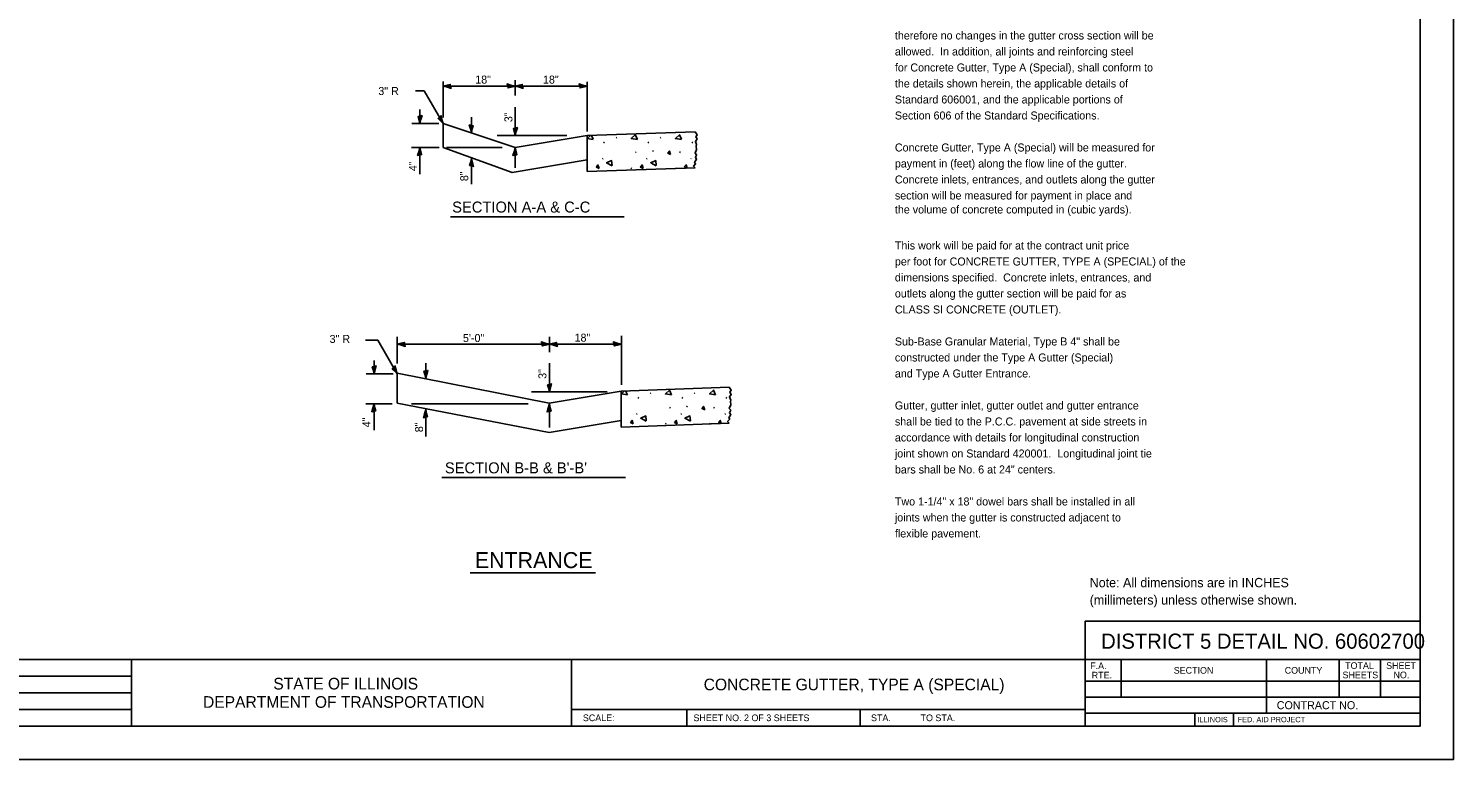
# Model space of a CAD drawing. Extents: x 1589224 to 1591264, y 1592405 to 1592845.
# Drawn here: x 1590156.8 to 1590584.2, y 1592404.7 to 1592624 of the extents above; entities that cross this region are included whole.
import ezdxf

# ---------------------------------------------------------------- set-up
doc = ezdxf.new("R2010")
doc.units = 0
for name, color, linetype in [('Level 20', 7, 'Continuous'), ('Level 21', 7, 'Continuous'), ('Level 22', 7, 'Continuous'), ('Level 25', 7, 'Continuous'), ('Level 29', 7, 'Continuous'), ('Level 50', 7, 'Continuous'), ('Sheets_50 Reference Boundary', 7, 'Continuous'), ('Sheets_General Details', 7, 'Continuous'), ('Sheets_Printer Plotting Border', 7, 'Continuous')]:
    doc.layers.add(name, color=color, linetype=linetype)

msp = doc.modelspace()

# ---------------------------------------------------------------- linework, layer by layer
at = {"layer": 'Level 20'}
for p, q in [((1590281.16, 1592588.24), (1590281.16, 1592595.44)), ((1590281.16, 1592595.44), (1590302.76, 1592588.24)), ((1590302.76, 1592588.24), (1590324.36, 1592591.84)), ((1590356.74, 1592592.97), (1590324.36, 1592591.84)), ((1590356.74, 1592592.97), (1590324.36, 1592591.84)), ((1590324.36, 1592591.84), (1590324.36, 1592581.04)), ((1590281.16, 1592588.24), (1590301.9, 1592580.8)), ((1590301.9, 1592580.8), (1590324.36, 1592584.54)), ((1590356.74, 1592582.17), (1590324.36, 1592581.04)), ((1590267.4, 1592511.61), (1590267.4, 1592520.61)), ((1590267.4, 1592520.61), (1590313, 1592511.61)), ((1590313, 1592511.61), (1590334.6, 1592515.21)), ((1590313, 1592511.61), (1590334.6, 1592515.21)), ((1590366.98, 1592516.34), (1590334.6, 1592515.21)), ((1590366.98, 1592516.34), (1590334.6, 1592515.21)), ((1590366.98, 1592516.34), (1590334.6, 1592515.21)), ((1590334.6, 1592515.21), (1590334.6, 1592504.41)), ((1590267.4, 1592511.61), (1590313, 1592502.81)), ((1590313, 1592502.81), (1590334.6, 1592506.41)), ((1590366.98, 1592505.54), (1590334.6, 1592504.41))]:
    msp.add_line(p, q, dxfattribs=at)
for points in [[(1590356.74, 1592592.97), (1590357.32, 1592592.07), (1590356.95, 1592591.49), (1590357.32, 1592590.83), (1590356.81, 1592590.09), (1590357.17, 1592589.14), (1590357.1, 1592588.7), (1590357.17, 1592587.68), (1590356.73, 1592586.58), (1590357.17, 1592586.07), (1590356.81, 1592585.26), (1590357.17, 1592584.82), (1590356.59, 1592583.8), (1590356.88, 1592583.36), (1590356.22, 1592582.7), (1590356.74, 1592582.17)], [(1590366.98, 1592516.34), (1590367.56, 1592515.45), (1590367.19, 1592514.86), (1590367.56, 1592514.2), (1590367.04, 1592513.47), (1590367.41, 1592512.52), (1590367.34, 1592512.08), (1590367.41, 1592511.05), (1590366.97, 1592509.95), (1590367.41, 1592509.44), (1590367.04, 1592508.64), (1590367.41, 1592508.2), (1590366.82, 1592507.17), (1590367.12, 1592506.73), (1590366.46, 1592506.07), (1590366.98, 1592505.54)]]:
    msp.add_lwpolyline(points, dxfattribs=at)
at = {"layer": 'Level 21'}
for p, q in [((1590329.58, 1592589.72), (1590329.29, 1592589.85)), ((1590333.02, 1592591.13), (1590333.22, 1592591.26)), ((1590342.81, 1592589.72), (1590342.52, 1592589.85)), ((1590346.25, 1592591.13), (1590346.45, 1592591.26)), ((1590356.04, 1592589.72), (1590355.75, 1592589.85)), ((1590328.95, 1592584.86), (1590329.14, 1592584.99)), ((1590339.1, 1592586.81), (1590338.81, 1592586.94)), ((1590342.18, 1592584.86), (1590342.37, 1592584.99)), ((1590344.21, 1592587.13), (1590343.92, 1592587.26)), ((1590352.33, 1592586.81), (1590352.04, 1592586.94)), ((1590355.41, 1592584.86), (1590355.6, 1592584.99)), ((1590324.56, 1592581.95), (1590324.36, 1592582.04)), ((1590337.79, 1592581.95), (1590337.5, 1592582.08)), ((1590350.99, 1592581.97), (1590350.73, 1592582.08)), ((1590339.82, 1592513.1), (1590339.53, 1592513.23)), ((1590343.26, 1592514.51), (1590343.46, 1592514.63)), ((1590353.05, 1592513.1), (1590352.76, 1592513.23)), ((1590354.45, 1592510.51), (1590354.16, 1592510.64)), ((1590356.49, 1592514.51), (1590356.69, 1592514.63)), ((1590366.28, 1592513.1), (1590365.99, 1592513.23)), ((1590339.19, 1592508.23), (1590339.38, 1592508.36)), ((1590349.34, 1592510.19), (1590349.05, 1592510.32)), ((1590352.42, 1592508.23), (1590352.61, 1592508.36)), ((1590362.57, 1592510.19), (1590362.28, 1592510.32)), ((1590365.65, 1592508.23), (1590365.84, 1592508.36)), ((1590334.8, 1592505.33), (1590334.6, 1592505.42)), ((1590348.03, 1592505.33), (1590347.74, 1592505.46)), ((1590361.23, 1592505.34), (1590360.97, 1592505.46))]:
    msp.add_line(p, q, dxfattribs=at)
for points in [[(1590326.2, 1592590.7), (1590324.37, 1592590.96), (1590325.32, 1592591.87)], [(1590325.66, 1592591.89), (1590326.19, 1592590.73)], [(1590339.43, 1592590.7), (1590337.6, 1592590.96), (1590338.78, 1592592.1), (1590339.42, 1592590.73)], [(1590352.66, 1592590.7), (1590350.83, 1592590.96), (1590352.01, 1592592.1), (1590352.65, 1592590.73)], [(1590327.92, 1592582.02), (1590327.12, 1592582.4), (1590327.6, 1592583.04), (1590327.92, 1592582.02)], [(1590331.84, 1592582.82), (1590330.21, 1592583.68), (1590331.71, 1592584.35), (1590331.84, 1592582.85)], [(1590341.15, 1592582.02), (1590340.35, 1592582.4), (1590340.83, 1592583.04), (1590341.15, 1592582.02)], [(1590345.07, 1592582.82), (1590343.44, 1592583.68), (1590344.94, 1592584.35), (1590345.07, 1592582.85)], [(1590349.37, 1592586.18), (1590348.57, 1592586.57), (1590349.05, 1592587.2), (1590349.37, 1592586.18)], [(1590354.24, 1592582.08), (1590353.58, 1592582.4), (1590354.06, 1592583.04), (1590354.35, 1592582.09)], [(1590336.44, 1592514.08), (1590334.61, 1592514.33), (1590335.56, 1592515.25)], [(1590335.89, 1592515.26), (1590336.43, 1592514.11)], [(1590349.67, 1592514.08), (1590347.84, 1592514.33), (1590349.02, 1592515.48), (1590349.66, 1592514.11)], [(1590362.9, 1592514.08), (1590361.07, 1592514.33), (1590362.25, 1592515.48), (1590362.89, 1592514.11)], [(1590359.61, 1592509.56), (1590358.81, 1592509.94), (1590359.29, 1592510.58), (1590359.61, 1592509.56)], [(1590338.15, 1592505.39), (1590337.36, 1592505.78), (1590337.83, 1592506.42), (1590338.15, 1592505.39)], [(1590342.08, 1592506.19), (1590340.45, 1592507.06), (1590341.95, 1592507.73), (1590342.08, 1592506.23)], [(1590351.38, 1592505.39), (1590350.59, 1592505.78), (1590351.06, 1592506.42), (1590351.38, 1592505.39)], [(1590355.31, 1592506.19), (1590353.68, 1592507.06), (1590355.18, 1592507.73), (1590355.31, 1592506.23)], [(1590364.48, 1592505.46), (1590363.82, 1592505.78), (1590364.29, 1592506.42), (1590364.59, 1592505.46)]]:
    msp.add_lwpolyline(points, dxfattribs=at)
at = {"layer": 'Level 22'}
for p, q in [((1590272.89, 1592605.31), (1590275.46, 1592605.31)), ((1590275.46, 1592605.31), (1590281.16, 1592595.44)), ((1590281.16, 1592597.3), (1590281.16, 1592608.09)), ((1590281.16, 1592606.66), (1590302.76, 1592606.66)), ((1590302.76, 1592603.9), (1590302.76, 1592608.52)), ((1590302.76, 1592606.66), (1590324.36, 1592606.66)), ((1590324.36, 1592593.04), (1590324.36, 1592608.02)), ((1590302.76, 1592591.84), (1590302.76, 1592600.38)), ((1590274.18, 1592595.44), (1590274.18, 1592599.71)), ((1590289.63, 1592597.35), (1590289.63, 1592592.67)), ((1590271.81, 1592595.44), (1590279.89, 1592595.44)), ((1590297.41, 1592591.84), (1590318.26, 1592591.84)), ((1590271.69, 1592588.24), (1590279.99, 1592588.24)), ((1590274.18, 1592580.32), (1590274.18, 1592588.24)), ((1590282.19, 1592588.24), (1590298.91, 1592588.24)), ((1590302.76, 1592582.17), (1590302.76, 1592588.24)), ((1590289.63, 1592585.06), (1590289.63, 1592577.32)), ((1590334.62, 1592517.08), (1590334.62, 1592531.8)), ((1590257.92, 1592530.44), (1590261.58, 1592530.44)), ((1590261.58, 1592530.44), (1590267.42, 1592520.33)), ((1590267.42, 1592523.47), (1590267.42, 1592531.43)), ((1590267.42, 1592529.26), (1590313.02, 1592529.26)), ((1590313.02, 1592526.87), (1590313.02, 1592531.44)), ((1590313.02, 1592529.26), (1590334.62, 1592529.26)), ((1590260.44, 1592520.33), (1590260.44, 1592524.42)), ((1590275.94, 1592523.61), (1590275.94, 1592519.01)), ((1590313.02, 1592514.93), (1590313.02, 1592523.53)), ((1590258.07, 1592520.33), (1590266.14, 1592520.33)), ((1590307.66, 1592514.93), (1590323.82, 1592514.93)), ((1590323.82, 1592514.93), (1590330.41, 1592514.93)), ((1590258, 1592511.33), (1590265.87, 1592511.33)), ((1590260.44, 1592503.43), (1590260.44, 1592511.33)), ((1590271.65, 1592511.33), (1590306.7, 1592511.33)), ((1590313.02, 1592504.27), (1590313.02, 1592511.33)), ((1590275.94, 1592501.54), (1590275.94, 1592509.62))]:
    msp.add_line(p, q, dxfattribs=at)
for points in [[(1590283.37, 1592606.61), (1590283.29, 1592607.2), (1590282.36, 1592606.94), (1590281.16, 1592606.66), (1590282.44, 1592606.35), (1590283.56, 1592606), (1590283.37, 1592606.61), (1590283.27, 1592607), (1590281.97, 1592606.66), (1590283.39, 1592606.21), (1590283.18, 1592606.72), (1590282.58, 1592606.65), (1590283.16, 1592606.49)], [(1590300.56, 1592606.72), (1590300.63, 1592606.13), (1590301.56, 1592606.39), (1590302.76, 1592606.66), (1590301.48, 1592606.98), (1590300.36, 1592607.33), (1590300.56, 1592606.72), (1590300.66, 1592606.33), (1590301.96, 1592606.67), (1590300.54, 1592607.11), (1590300.75, 1592606.61), (1590301.34, 1592606.68), (1590300.77, 1592606.84)], [(1590304.97, 1592606.61), (1590304.89, 1592607.2), (1590303.96, 1592606.94), (1590302.76, 1592606.66), (1590304.04, 1592606.35), (1590305.16, 1592606), (1590304.97, 1592606.61), (1590304.87, 1592607), (1590303.57, 1592606.66), (1590304.99, 1592606.21), (1590304.78, 1592606.72), (1590304.18, 1592606.65), (1590304.76, 1592606.49)], [(1590322.16, 1592606.72), (1590322.23, 1592606.13), (1590323.16, 1592606.39), (1590324.36, 1592606.66), (1590323.08, 1592606.98), (1590321.96, 1592607.33), (1590322.16, 1592606.72), (1590322.26, 1592606.33), (1590323.56, 1592606.67), (1590322.14, 1592607.11), (1590322.35, 1592606.61), (1590322.94, 1592606.68), (1590322.37, 1592606.84)], [(1590274.24, 1592597.64), (1590273.65, 1592597.57), (1590273.91, 1592596.64), (1590274.18, 1592595.44), (1590274.5, 1592596.72), (1590274.85, 1592597.84), (1590274.24, 1592597.64), (1590273.85, 1592597.54), (1590274.19, 1592596.25), (1590274.63, 1592597.67), (1590274.13, 1592597.46), (1590274.2, 1592596.86), (1590274.36, 1592597.43)], [(1590280.11, 1592597.38), (1590279.64, 1592597.02), (1590280.32, 1592596.34), (1590281.16, 1592595.44), (1590280.8, 1592596.7), (1590280.54, 1592597.85), (1590280.11, 1592597.38), (1590279.82, 1592597.1), (1590280.76, 1592596.14), (1590280.44, 1592597.59), (1590280.11, 1592597.16), (1590280.47, 1592596.68), (1590280.32, 1592597.25)], [(1590289.58, 1592594.83), (1590290.17, 1592594.76), (1590289.91, 1592593.83), (1590289.63, 1592592.63), (1590289.32, 1592593.91), (1590288.97, 1592595.03), (1590289.58, 1592594.83), (1590289.96, 1592594.74), (1590289.63, 1592593.44), (1590289.18, 1592594.86), (1590289.69, 1592594.65), (1590289.62, 1592594.05), (1590289.46, 1592594.62)], [(1590302.82, 1592594.04), (1590302.23, 1592593.97), (1590302.49, 1592593.04), (1590302.76, 1592591.84), (1590303.08, 1592593.12), (1590303.43, 1592594.24), (1590302.82, 1592594.04), (1590302.43, 1592593.94), (1590302.77, 1592592.65), (1590303.21, 1592594.07), (1590302.71, 1592593.86), (1590302.78, 1592593.26), (1590302.94, 1592593.83)], [(1590274.13, 1592586.09), (1590274.72, 1592586.16), (1590274.46, 1592587.09), (1590274.18, 1592588.29), (1590273.87, 1592587.01), (1590273.52, 1592585.89), (1590274.13, 1592586.09), (1590274.52, 1592586.19), (1590274.18, 1592587.48), (1590273.73, 1592586.07), (1590274.24, 1592586.28), (1590274.17, 1592586.87), (1590274.01, 1592586.3)], [(1590302.71, 1592586.04), (1590303.3, 1592586.11), (1590303.04, 1592587.04), (1590302.76, 1592588.24), (1590302.45, 1592586.96), (1590302.1, 1592585.84), (1590302.71, 1592586.04), (1590303.1, 1592586.13), (1590302.76, 1592587.43), (1590302.31, 1592586.01), (1590302.82, 1592586.22), (1590302.75, 1592586.82), (1590302.59, 1592586.25)], [(1590289.69, 1592582.81), (1590289.1, 1592582.88), (1590289.36, 1592583.81), (1590289.63, 1592585.01), (1590289.95, 1592583.73), (1590290.3, 1592582.61), (1590289.69, 1592582.81), (1590289.3, 1592582.91), (1590289.63, 1592584.21), (1590290.08, 1592582.79), (1590289.58, 1592583), (1590289.65, 1592583.59), (1590289.81, 1592583.02)], [(1590269.62, 1592529.2), (1590269.55, 1592529.79), (1590268.62, 1592529.54), (1590267.42, 1592529.26), (1590268.7, 1592528.95), (1590269.82, 1592528.59), (1590269.62, 1592529.2), (1590269.52, 1592529.59), (1590268.22, 1592529.26), (1590269.64, 1592528.81), (1590269.43, 1592529.31), (1590268.84, 1592529.24), (1590269.41, 1592529.09)], [(1590310.81, 1592529.32), (1590310.89, 1592528.73), (1590311.82, 1592528.98), (1590313.02, 1592529.26), (1590311.74, 1592529.57), (1590310.62, 1592529.93), (1590310.81, 1592529.32), (1590310.91, 1592528.93), (1590312.21, 1592529.26), (1590310.79, 1592529.71), (1590311, 1592529.21), (1590311.6, 1592529.28), (1590311.02, 1592529.43)], [(1590315.22, 1592529.2), (1590315.15, 1592529.79), (1590314.22, 1592529.54), (1590313.02, 1592529.26), (1590314.3, 1592528.95), (1590315.42, 1592528.59), (1590315.22, 1592529.2), (1590315.12, 1592529.59), (1590313.82, 1592529.26), (1590315.24, 1592528.81), (1590315.03, 1592529.31), (1590314.44, 1592529.24), (1590315.01, 1592529.09)], [(1590332.41, 1592529.32), (1590332.49, 1592528.73), (1590333.42, 1592528.98), (1590334.62, 1592529.26), (1590333.34, 1592529.57), (1590332.22, 1592529.93), (1590332.41, 1592529.32), (1590332.51, 1592528.93), (1590333.81, 1592529.26), (1590332.39, 1592529.71), (1590332.6, 1592529.21), (1590333.2, 1592529.28), (1590332.62, 1592529.43)], [(1590260.5, 1592522.53), (1590259.91, 1592522.46), (1590260.16, 1592521.53), (1590260.44, 1592520.33), (1590260.75, 1592521.61), (1590261.11, 1592522.73), (1590260.5, 1592522.53), (1590260.11, 1592522.43), (1590260.44, 1592521.13), (1590260.89, 1592522.55), (1590260.39, 1592522.34), (1590260.46, 1592521.74), (1590260.61, 1592522.32)], [(1590266.36, 1592522.26), (1590265.89, 1592521.9), (1590266.58, 1592521.23), (1590267.42, 1592520.33), (1590267.05, 1592521.59), (1590266.8, 1592522.74), (1590266.36, 1592522.26), (1590266.08, 1592521.98), (1590267.02, 1592521.03), (1590266.69, 1592522.48), (1590266.36, 1592522.05), (1590266.72, 1592521.56), (1590266.57, 1592522.14)], [(1590275.99, 1592521.21), (1590275.4, 1592521.14), (1590275.66, 1592520.21), (1590275.94, 1592519.01), (1590276.25, 1592520.29), (1590276.6, 1592521.41), (1590275.99, 1592521.21), (1590275.6, 1592521.11), (1590275.94, 1592519.82), (1590276.39, 1592521.23), (1590275.88, 1592521.02), (1590275.95, 1592520.43), (1590276.11, 1592521)], [(1590313.07, 1592517.13), (1590312.48, 1592517.06), (1590312.74, 1592516.13), (1590313.02, 1592514.93), (1590313.33, 1592516.21), (1590313.68, 1592517.33), (1590313.07, 1592517.13), (1590312.68, 1592517.03), (1590313.02, 1592515.73), (1590313.47, 1592517.15), (1590312.96, 1592516.94), (1590313.03, 1592516.34), (1590313.19, 1592516.92)], [(1590260.38, 1592509.19), (1590260.97, 1592509.27), (1590260.72, 1592510.2), (1590260.44, 1592511.4), (1590260.12, 1592510.12), (1590259.77, 1592509), (1590260.38, 1592509.19), (1590260.77, 1592509.29), (1590260.44, 1592510.59), (1590259.99, 1592509.17), (1590260.49, 1592509.38), (1590260.42, 1592509.98), (1590260.26, 1592509.4)], [(1590312.96, 1592509.12), (1590313.55, 1592509.2), (1590313.29, 1592510.13), (1590313.02, 1592511.33), (1590312.7, 1592510.05), (1590312.35, 1592508.93), (1590312.96, 1592509.12), (1590313.35, 1592509.22), (1590313.01, 1592510.52), (1590312.57, 1592509.1), (1590313.07, 1592509.31), (1590313, 1592509.91), (1590312.84, 1592509.33)], [(1590275.88, 1592507.42), (1590276.47, 1592507.5), (1590276.21, 1592508.43), (1590275.94, 1592509.62), (1590275.62, 1592508.35), (1590275.27, 1592507.22), (1590275.88, 1592507.42), (1590276.27, 1592507.52), (1590275.93, 1592508.82), (1590275.49, 1592507.4), (1590275.99, 1592507.61), (1590275.92, 1592508.21), (1590275.76, 1592507.63)]]:
    msp.add_lwpolyline(points, dxfattribs=at)
at = {"layer": 'Level 29'}
for p, q in [((1590283.4, 1592567.52), (1590335.43, 1592567.52)), ((1590280.75, 1592489.32), (1590335.84, 1592489.32)), ((1590289.26, 1592460.66), (1590326.9, 1592460.66))]:
    msp.add_line(p, q, dxfattribs=at)
at = {"layer": 'Sheets_50 Reference Boundary'}
msp.add_lwpolyline([(1589944.21, 1592834.67), (1590574.21, 1592834.67), (1590574.21, 1592434.68), (1589944.21, 1592434.68)], close=True, dxfattribs=at)
at = {"layer": 'Sheets_General Details'}
for p, q in [((1589944.21, 1592434.68), (1590574.21, 1592434.68)), ((1590187.69, 1592434.68), (1590187.69, 1592414.68)), ((1590319.69, 1592434.68), (1590319.69, 1592414.68)), ((1590473.69, 1592434.68), (1590473.69, 1592414.68)), ((1590484.49, 1592434.68), (1590484.49, 1592423.37)), ((1590528.09, 1592434.68), (1590528.09, 1592418.57)), ((1590549.94, 1592434.68), (1590549.94, 1592423.37)), ((1590562.35, 1592434.68), (1590562.35, 1592423.37)), ((1590003.69, 1592429.68), (1590187.69, 1592429.68)), ((1590473.69, 1592428.17), (1590574.21, 1592428.17)), ((1590003.69, 1592424.68), (1590187.69, 1592424.68)), ((1590473.69, 1592423.37), (1590574.21, 1592423.37)), ((1590003.69, 1592419.68), (1590187.69, 1592419.68)), ((1590319.69, 1592419.68), (1590473.69, 1592419.68)), ((1590354.21, 1592419.68), (1590354.21, 1592414.68)), ((1590406.21, 1592419.68), (1590406.21, 1592414.68)), ((1590473.69, 1592418.57), (1590574.21, 1592418.57)), ((1590506.64, 1592418.57), (1590506.64, 1592414.68)), ((1590518.24, 1592418.57), (1590518.24, 1592414.68)), ((1590584.21, 1592404.68), (1589904.21, 1592404.68))]:
    msp.add_line(p, q, dxfattribs=at)
for points in [[(1589944.21, 1592834.68), (1590574.21, 1592834.68), (1590574.21, 1592414.68), (1589944.21, 1592414.68)], [(1590473.69, 1592434.68), (1590574.21, 1592434.68), (1590574.21, 1592446.16), (1590473.69, 1592446.16)]]:
    msp.add_lwpolyline(points, close=True, dxfattribs=at)
at = {"layer": 'Sheets_Printer Plotting Border'}
msp.add_lwpolyline([(1589904.21, 1592404.68), (1590584.21, 1592404.68), (1590584.21, 1592844.68), (1589904.21, 1592844.68)], close=True, dxfattribs=at)

# ---------------------------------------------------------------- texts
at = {"layer": 'Level 25'}
for s, p in [('18"', (1590290.79, 1592607.45)), ('18"', (1590311.11, 1592607.45)), ('5\'-0"', (1590287.11, 1592529.92)), ('18"', (1590320.59, 1592530.02))]:
    msp.add_text(s, height=2.4, dxfattribs=at).set_placement(p)
for s, rotation, p in [('3"', 90, (1590301.94, 1592595.88)), ('4"', 90, (1590273.3, 1592581.18)), ('8"', 93.116, (1590288.74, 1592578.25)), ('3"', 90, (1590312.14, 1592518.87)), ('4"', 90, (1590259.37, 1592504.34)), ('8"', 93.116, (1590275.19, 1592502.92))]:
    msp.add_text(s, height=2.4, rotation=rotation, dxfattribs=at).set_placement(p)
at = {"layer": 'Level 29'}
for s, height, p in [('3" R', 2.4, (1590261.72, 1592604.03)), ('SECTION A-A & C-C', 3.3, (1590283.87, 1592568.76)), ('3" R', 2.4, (1590247.11, 1592529.65)), ("SECTION B-B & B'-B'", 3.3, (1590281.68, 1592490.52)), ('ENTRANCE', 4.8, (1590290.67, 1592462.09))]:
    msp.add_text(s, height=height, dxfattribs=at).set_placement(p)
at = {"layer": 'Level 50'}
for s, p in [('therefore no changes in the gutter cross section will be ', (1590416.66, 1592620.68)), ('allowed.  In addition, all joints and reinforcing steel', (1590416.66, 1592615.88)), ('for Concrete Gutter, Type A (Special), shall conform to', (1590416.66, 1592611.08)), ('the details shown herein, the applicable details of', (1590416.66, 1592606.28)), ('Standard 606001, and the applicable portions of', (1590416.66, 1592601.48)), ('Section 606 of the Standard Specifications.', (1590416.66, 1592596.68)), ('Concrete Gutter, Type A (Special) will be measured for', (1590416.66, 1592587.08)), ('payment in (feet) along the flow line of the gutter.', (1590416.66, 1592582.28)), ('Concrete inlets, entrances, and outlets along the gutter', (1590416.66, 1592577.48)), ('section will be measured for payment in place and', (1590416.66, 1592572.68)), ('the volume of concrete computed in (cubic yards).', (1590416.66, 1592568.48)), ('This work will be paid for at the contract unit price', (1590416.66, 1592557.68)), ('per foot for CONCRETE GUTTER, TYPE A (SPECIAL) of the', (1590416.66, 1592552.88)), ('dimensions specified.  Concrete inlets, entrances, and', (1590416.66, 1592548.08)), ('outlets along the gutter section will be paid for as', (1590416.66, 1592543.28)), ('CLASS SI CONCRETE (OUTLET).', (1590416.66, 1592538.48)), ('Sub-Base Granular Material, Type B 4" shall be', (1590416.66, 1592528.88)), ('constructed under the Type A Gutter (Special)', (1590416.66, 1592524.08)), ('and Type A Gutter Entrance.', (1590416.66, 1592519.28)), ('Gutter, gutter inlet, gutter outlet and gutter entrance', (1590416.66, 1592509.68)), ('shall be tied to the P.C.C. pavement at side streets in', (1590416.66, 1592504.88)), ('accordance with details for longitudinal construction', (1590416.66, 1592500.08)), ('joint shown on Standard 420001.  Longitudinal joint tie', (1590416.66, 1592495.28)), ('bars shall be No. 6 at 24" centers.', (1590416.66, 1592490.48)), ('Two 1-1/4" x 18" dowel bars shall be installed in all', (1590416.66, 1592480.88)), ('joints when the gutter is constructed adjacent to', (1590416.66, 1592476.08)), ('flexible pavement.', (1590416.66, 1592471.28))]:
    msp.add_text(s, height=2.4, dxfattribs=at).set_placement(p)
at = {"layer": 'Sheets_General Details'}
for s, height, p in [('Note: All dimensions are in INCHES', 2.8003, (1590475.09, 1592456.35)), ('(millimeters) unless otherwise shown.', 2.8003, (1590475.09, 1592451.15)), ('DISTRICT 5 DETAIL NO. 60602700   ', 4.5381, (1590478.52, 1592437.91)), ('F.A.  ', 2, (1590475.24, 1592431.78)), ('TOTAL', 2, (1590551.7, 1592431.85)), ('SHEET', 2, (1590564, 1592431.85)), ('STATE OF ILLINOIS', 3.5, (1590230.23, 1592425.68)), ('RTE.', 2, (1590475.7, 1592428.98)), ('SECTION', 2, (1590500.3, 1592430.42)), ('COUNTY', 2, (1590533.58, 1592430.42)), ('SHEETS', 2, (1590550.92, 1592429.05)), ('NO.', 2, (1590566.2, 1592429.05)), ('CONCRETE GUTTER, TYPE A (SPECIAL)', 3.5, (1590359.31, 1592425.43)), ('DEPARTMENT OF TRANSPORTATION', 3.5, (1590209.14, 1592420.18)), ('CONTRACT NO.      ', 2.4, (1590531.2, 1592419.77)), ('SCALE:          ', 2, (1590323.07, 1592416.18)), ('SHEET NO. 2 OF 3 SHEETS', 2, (1590356.25, 1592416.18)), ('STA.            TO STA.            ', 2, (1590409.5, 1592416.18)), ('ILLINOIS', 1.6, (1590507.42, 1592415.86)), ('FED. AID PROJECT', 1.6, (1590519.45, 1592415.86))]:
    msp.add_text(s, height=height, dxfattribs=at).set_placement(p)

doc.saveas('drawing.dxf')
